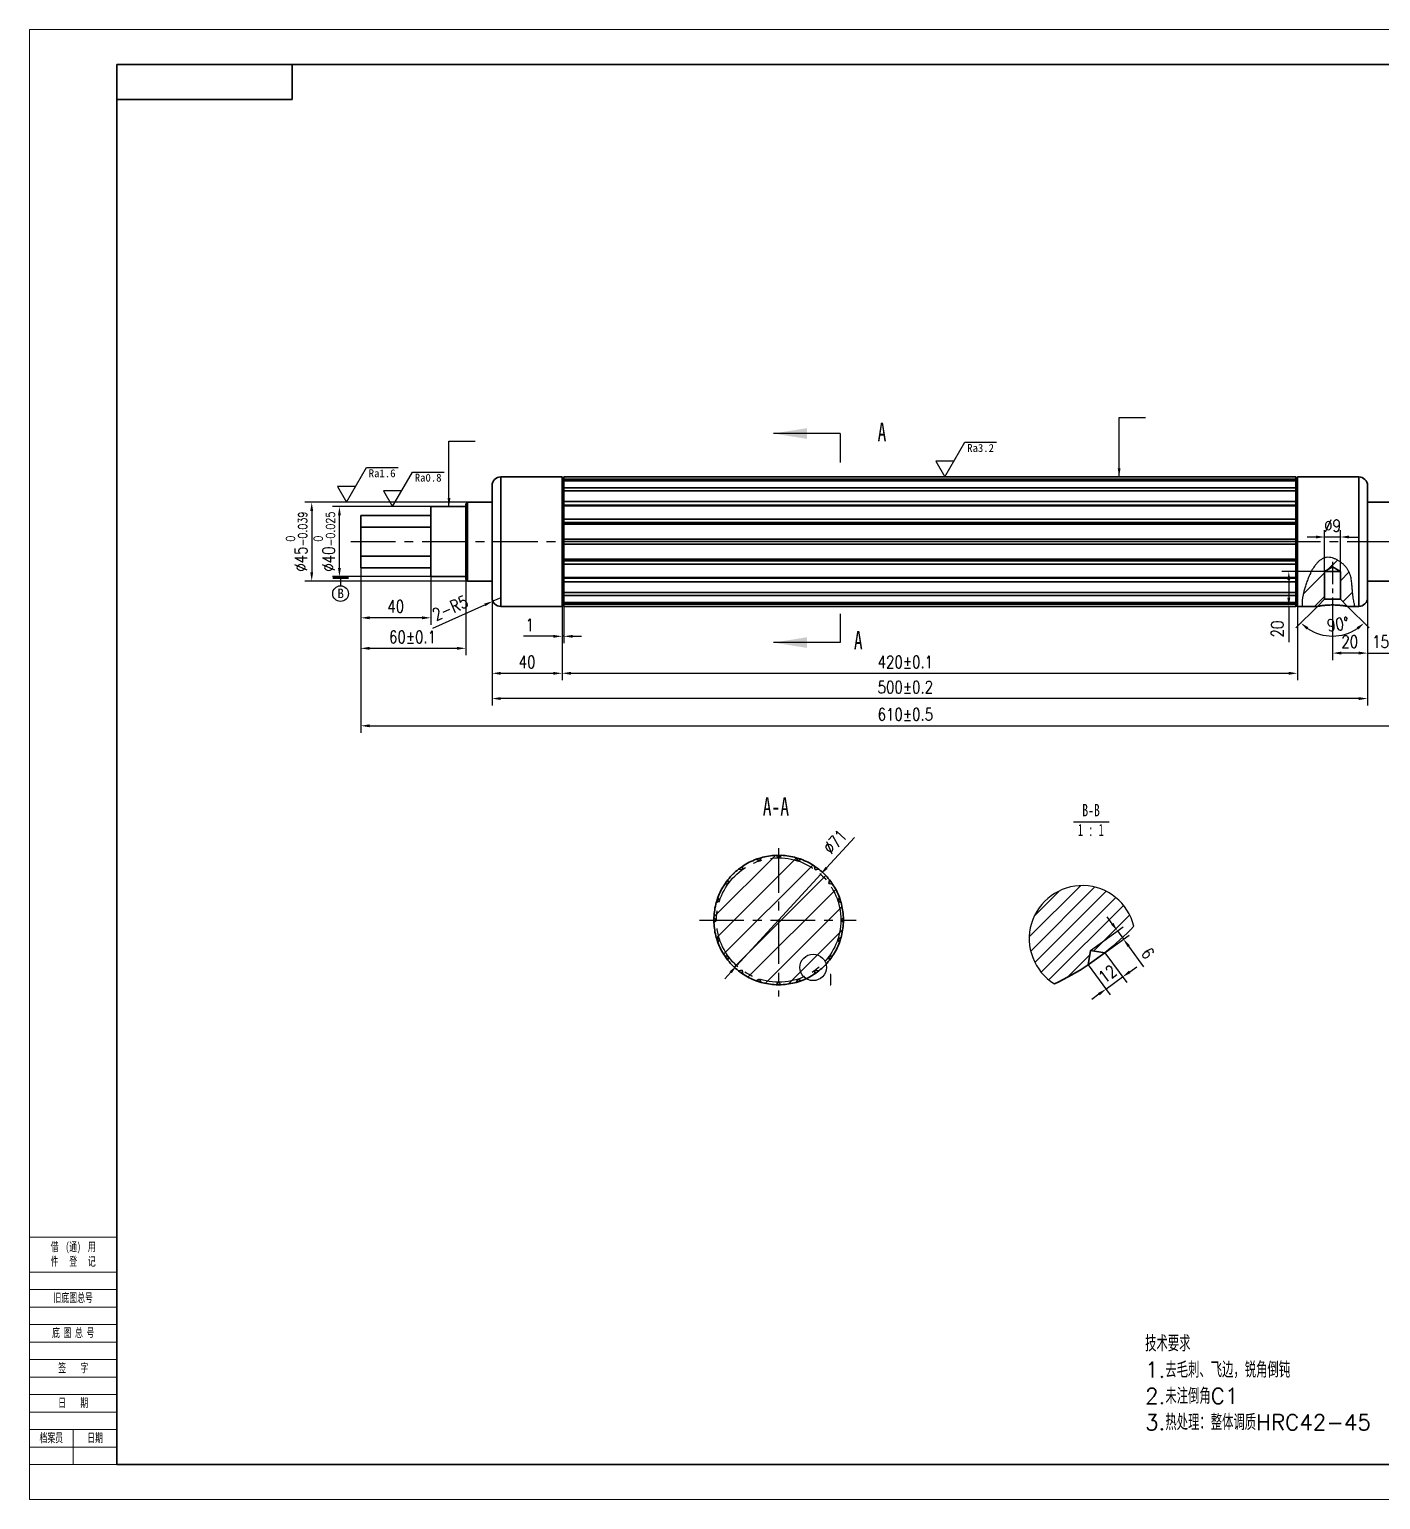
# Model space of a CAD drawing. Header units: millimetres. Extents: x -297 to 297, y -210 to 210.
# Drawn here: x -297 to 88.9, y -210 to 210 of the extents above; entities that cross this region are included whole.
import ezdxf
from ezdxf.enums import TextEntityAlignment as Align

# ---------------------------------------------------------------- set-up
doc = ezdxf.new("R2010")
doc.units = ezdxf.units.MM
doc.header["$PDSIZE"] = -5
doc.linetypes.add('CENTERX2', pattern=[20.32, 12.7, -2.54, 2.54, -2.54])
doc.layers.get('0').update_dxf_attribs({"lineweight": 50})
doc.layers.get('Defpoints').update_dxf_attribs({"lineweight": 18})
for name, color, linetype, lineweight in [('1轮廓实线层', 7, 'Continuous', 35), ('尺寸线', 4, 'Continuous', 25), ('尺寸线层', 220, 'Continuous', 18), ('文字', 7, 'Continuous', 25), ('粗实线', 7, 'Continuous', 40), ('粗实线层', 7, 'Continuous', 35), ('细实线', 7, 'Continuous', 25), ('细实线层', 7, 'Continuous', 18)]:
    doc.layers.add(name, color=color, linetype=linetype, lineweight=lineweight)
for name, color, linetype in [('3中心线层', 1, 'CENTERX2'), ('5剖面线层', 2, 'Continuous'), ('6文字层', 3, 'Continuous'), ('7标注层', 4, 'Continuous')]:
    doc.layers.add(name, color=color, linetype=linetype)
doc.styles.add('SLDTEXTSTYLE2', font='isocp.shx', dxfattribs={"bigfont": 'bigfont.shx'})
doc.styles.add('SLDTEXTSTYLE3', font='TXT', dxfattribs={"width": 0.7})
doc.styles.add('SLDTEXTSTYLE4', font='TXT', dxfattribs={"width": 0.62})
doc.styles.get("Standard").update_dxf_attribs({"font": 'txt.shx', "bigfont": 'gbcbig.shx'})
doc.styles.add('TH_GBDIM', font='romans.shx', dxfattribs={"width": 0.8, "bigfont": 'gbcbig.shx'})
doc.styles.add('标准', font='hyswlongfangsong.ttf', dxfattribs={"width": 0.667})
doc.dimstyles.get("Standard").update_dxf_attribs({"dimtxt": 0.18, "dimasz": 0.18, "dimexe": 0.18, "dimexo": 0.0625, "dimgap": 0.09, "dimtad": 0, "dimtih": 1, "dimtoh": 1, "dimdec": 4, "dimzin": 0, "dimdsep": 46, "dimtxsty": 'Standard', "dimcen": 0.09, "dimadec": 0, "dimazin": 0, "dimtfac": 1, "dimtdec": 4, "dimtofl": 0, "dimtmove": 0, "dimatfit": 3, "dimfxl": 0, "dimtolj": 1, "dimtzin": 0, "dimarcsym": 0})
doc.dimstyles.new('TH_GBDIM', dxfattribs={"dimtxt": 3.5, "dimasz": 2.5, "dimexe": 2, "dimexo": 0, "dimgap": 1.5, "dimtad": 1, "dimdec": 1, "dimzin": 0, "dimdsep": 46, "dimtxsty": 'TH_GBDIM', "dimcen": 2.5, "dimclrd": 130, "dimclre": 130, "dimclrt": 3, "dimadec": 0, "dimazin": 0, "dimtfac": 0.714286, "dimtdec": 1, "dimtmove": 0, "dimatfit": 3, "dimfxl": 0, "dimtzin": 0, "dimlwd": -1, "dimlwe": -1, "dimarcsym": 0})

# ---------------------------------------------------------------- blocks, each defined once
blk = doc.blocks.new('*X0')
at = {"layer": '粗实线层'}
for p, q in [((287, 200), (-272, 200)), ((-272, 200), (-272, -200)), ((-222, 200), (-222, 190)), ((-222, 190), (-272, 190)), ((-272, -200), (287, -200))]:
    blk.add_line(p, q, dxfattribs=at)
at = {"layer": '细实线层'}
for p, q in [((297, 210), (-297, 210)), ((-297, 210), (-297, -210)), ((-297, -135), (-272, -135)), ((-297, -145), (-272, -145)), ((-297, -150), (-272, -150)), ((-297, -155), (-272, -155)), ((-297, -160), (-272, -160)), ((-297, -165), (-272, -165)), ((-297, -170), (-272, -170)), ((-297, -175), (-272, -175)), ((-297, -180), (-272, -180)), ((-297, -185), (-272, -185)), ((-297, -190), (-272, -190)), ((-284.5, -200), (-284.5, -190)), ((-297, -195), (-272, -195)), ((-297, -200), (-272, -200)), ((-297, -210), (297, -210))]:
    blk.add_line(p, q, dxfattribs=at)
at = {"layer": '尺寸线层', "char_height": 2.5, "attachment_point": 5, "line_spacing_factor": 0.99982, "style": '标准'}
for s, insert, width in [('借  (通)  用\\P件   登   记', (-284.5, -140), 24), ('旧底图总号', (-284.5, -152.5), 24), ('底 图 总 号', (-284.5, -162.5), 24), ('签    字', (-284.5, -172.5), 24), ('日    期', (-284.5, -182.5), 24), ('档案员', (-290.75, -192.5), 11.5), ('日期', (-278.25, -192.5), 11.5)]:
    blk.add_mtext(s, dxfattribs=dict(at, insert=insert, width=width))
at = {"layer": '尺寸线层', "style": '标准', "width": 0.667}
blk.add_attdef('图纸编号', text='', height=5, rotation=180, dxfattribs=at).set_placement((-247, 195), align=Align.MIDDLE_CENTER)
for tag, p in [('登记', (-284.5, -147.5)), ('旧底图总号', (-284.5, -157.5)), ('底图总号', (-284.5, -167.5)), ('签字', (-284.5, -177.5)), ('签字日期', (-284.5, -187.5)), ('档案员', (-290.75, -197.5)), ('日期', (-278.25, -197.5))]:
    blk.add_attdef(tag, text='', height=2.5, dxfattribs=at).set_placement(p, align=Align.MIDDLE_CENTER)
blk = doc.blocks.new('*D29')
at = {"layer": '7标注层', "color": 130}
for p, q in [((-202.38, 59.51), (-202.38, 9.06)), ((102.62, 54.16), (102.62, 9.06)), ((-199.88, 11.06), (100.12, 11.06))]:
    blk.add_line(p, q, dxfattribs=at)
for points in [[(-199.88, 11.47), (-199.88, 10.64), (-202.38, 11.06)], [(100.12, 11.47), (100.12, 10.64), (102.62, 11.06)]]:
    blk.add_solid(points, dxfattribs=at)
at = {"layer": 'Defpoints', "color": 0}
for p in [(-202.38, 59.51), (102.62, 54.16), (102.62, 11.06)]:
    blk.add_point(p, dxfattribs=at)
at = {"layer": '7标注层', "color": 3, "insert": (-46.86, 16.06), "char_height": 3.5, "attachment_point": 2, "style": 'TH_GBDIM'}
blk.add_mtext('610±0.5', dxfattribs=at)
blk = doc.blocks.new('*D30')
at = {"layer": '7标注层', "color": 130}
for p, q in [((-164.88, 47.66), (-164.88, 16.84)), ((85.12, 47.66), (85.12, 16.84)), ((82.62, 18.84), (-162.38, 18.84))]:
    blk.add_line(p, q, dxfattribs=at)
for points in [[(-162.38, 19.25), (-162.38, 18.42), (-164.88, 18.84)], [(82.62, 19.25), (82.62, 18.42), (85.12, 18.84)]]:
    blk.add_solid(points, dxfattribs=at)
at = {"layer": 'Defpoints', "color": 0}
for p in [(-164.88, 47.66), (85.12, 47.66), (-164.88, 18.84)]:
    blk.add_point(p, dxfattribs=at)
at = {"layer": '7标注层', "color": 3, "insert": (-46.86, 23.84), "char_height": 3.5, "attachment_point": 2, "style": 'TH_GBDIM'}
blk.add_mtext('500±0.2', dxfattribs=at)
blk = doc.blocks.new('*D31')
at = {"layer": '7标注层', "color": 130}
for p, q in [((-144.88, 45.16), (-144.88, 24.06)), ((65.12, 45.16), (65.12, 24.06)), ((-142.38, 26.06), (62.62, 26.06))]:
    blk.add_line(p, q, dxfattribs=at)
for points in [[(-142.38, 26.47), (-142.38, 25.64), (-144.88, 26.06)], [(62.62, 26.47), (62.62, 25.64), (65.12, 26.06)]]:
    blk.add_solid(points, dxfattribs=at)
at = {"layer": 'Defpoints', "color": 0}
for p in [(-144.88, 45.16), (65.12, 45.16), (65.12, 26.06)]:
    blk.add_point(p, dxfattribs=at)
at = {"layer": '7标注层', "color": 3, "insert": (-46.86, 31.06), "char_height": 3.5, "attachment_point": 2, "style": 'TH_GBDIM'}
blk.add_mtext('420±0.1', dxfattribs=at)
blk = doc.blocks.new('*D32')
at = {"layer": '7标注层', "color": 130}
for p, q in [((-144.88, 45.16), (-144.88, 34.62)), ((-144.38, 45.17), (-144.38, 34.62)), ((-147.38, 36.62), (-155.95, 36.62)), ((-144.38, 36.62), (-144.88, 36.62)), ((-141.88, 36.62), (-139.38, 36.62))]:
    blk.add_line(p, q, dxfattribs=at)
for points in [[(-147.38, 37.03), (-147.38, 36.2), (-144.88, 36.62)], [(-141.88, 37.03), (-141.88, 36.2), (-144.38, 36.62)]]:
    blk.add_solid(points, dxfattribs=at)
at = {"layer": 'Defpoints', "color": 0}
for p in [(-144.88, 45.16), (-144.38, 45.17), (-144.88, 36.62)]:
    blk.add_point(p, dxfattribs=at)
at = {"layer": '7标注层', "color": 3, "insert": (-154.12, 41.62), "char_height": 3.5, "attachment_point": 2, "style": 'TH_GBDIM'}
blk.add_mtext('1', dxfattribs=at)
blk = doc.blocks.new('*D35')
at = {"layer": '7标注层', "color": 130}
for p, q in [((92.62, 52.91), (92.62, 29.82)), ((85.12, 47.66), (85.12, 29.82)), ((82.62, 31.82), (80.12, 31.82)), ((85.12, 31.82), (92.62, 31.82)), ((95.12, 31.82), (97.62, 31.82))]:
    blk.add_line(p, q, dxfattribs=at)
for points in [[(82.62, 32.24), (82.62, 31.41), (85.12, 31.82)], [(95.12, 32.24), (95.12, 31.41), (92.62, 31.82)]]:
    blk.add_solid(points, dxfattribs=at)
at = {"layer": 'Defpoints', "color": 0}
for p in [(92.62, 52.91), (85.12, 47.66), (92.62, 31.82)]:
    blk.add_point(p, dxfattribs=at)
at = {"layer": '7标注层', "color": 3, "insert": (88.87, 36.82), "char_height": 3.5, "attachment_point": 2, "style": 'TH_GBDIM'}
blk.add_mtext('15', dxfattribs=at)
blk = doc.blocks.new('*D36')
at = {"layer": '7标注层', "color": 130}
for p, q in [((85.12, 47.66), (85.12, 29.82)), ((75.12, 45.58), (75.12, 29.82)), ((82.62, 31.82), (77.62, 31.82))]:
    blk.add_line(p, q, dxfattribs=at)
for points in [[(77.62, 32.24), (77.62, 31.41), (75.12, 31.82)], [(82.62, 32.24), (82.62, 31.41), (85.12, 31.82)]]:
    blk.add_solid(points, dxfattribs=at)
at = {"layer": 'Defpoints', "color": 0}
for p in [(85.12, 47.66), (75.12, 45.58), (75.12, 31.82)]:
    blk.add_point(p, dxfattribs=at)
at = {"layer": '7标注层', "color": 3, "insert": (80.04, 36.82), "char_height": 3.5, "attachment_point": 2, "style": 'TH_GBDIM'}
blk.add_mtext('20', dxfattribs=at)
blk = doc.blocks.new('*D37')
at = {"layer": '7标注层', "color": 130}
for p, q in [((70.37, 64.99), (67.87, 64.99)), ((72.87, 55.16), (72.87, 66.99)), ((77.37, 64.99), (72.87, 64.99)), ((77.37, 55.16), (77.37, 66.99)), ((79.87, 64.99), (82.37, 64.99))]:
    blk.add_line(p, q, dxfattribs=at)
for points in [[(70.37, 65.41), (70.37, 64.57), (72.87, 64.99)], [(79.87, 65.41), (79.87, 64.57), (77.37, 64.99)]]:
    blk.add_solid(points, dxfattribs=at)
at = {"layer": 'Defpoints', "color": 0}
for p in [(72.87, 64.99), (72.87, 55.16), (77.37, 55.16)]:
    blk.add_point(p, dxfattribs=at)
at = {"layer": '7标注层', "color": 3, "insert": (75.12, 69.99), "char_height": 3.5, "attachment_point": 2, "style": 'TH_GBDIM'}
blk.add_mtext('%%C9', dxfattribs=at)
blk = doc.blocks.new('*D38')
at = {"layer": '7标注层', "color": 130}
for p, q in [((70.8, 45.16), (64.66, 39.02)), ((79.45, 45.16), (85.58, 39.02))]:
    blk.add_line(p, q, dxfattribs=at)
blk.add_arc((75.12, 49.48), 12.79, 236.2162, 303.7838, dxfattribs=at)
for points in [[(67.74, 38.53), (68.27, 39.17), (66.08, 40.44)], [(81.97, 39.17), (82.5, 38.53), (84.17, 40.44)]]:
    blk.add_solid(points, dxfattribs=at)
at = {"layer": 'Defpoints', "color": 0}
for p in [(72.87, 47.23), (77.37, 47.23), (70.8, 45.16), (79.45, 45.16), (71.81, 37.13)]:
    blk.add_point(p, dxfattribs=at)
at = {"layer": '7标注层', "color": 3, "insert": (73.36, 41.39), "char_height": 3.5, "attachment_point": 1, "rotation": 7.5019, "style": 'TH_GBDIM'}
blk.add_mtext('90°', dxfattribs=at)
blk = doc.blocks.new('*D39')
at = {"layer": '7标注层', "color": 130}
for p, q in [((72.87, 55.16), (60.64, 55.16)), ((62.64, 52.66), (62.64, 47.66)), ((65.12, 45.16), (60.64, 45.16)), ((62.64, 45.16), (62.64, 34.93))]:
    blk.add_line(p, q, dxfattribs=at)
for points in [[(62.23, 52.66), (63.06, 52.66), (62.64, 55.16)], [(62.23, 47.66), (63.06, 47.66), (62.64, 45.16)]]:
    blk.add_solid(points, dxfattribs=at)
at = {"layer": 'Defpoints', "color": 0}
for p in [(72.87, 55.16), (62.64, 45.16), (65.12, 45.16)]:
    blk.add_point(p, dxfattribs=at)
at = {"layer": '7标注层', "color": 3, "insert": (57.64, 38.7), "char_height": 3.5, "attachment_point": 2, "rotation": 90, "style": 'TH_GBDIM'}
blk.add_mtext('20', dxfattribs=at)
blk = doc.blocks.new('*D40')
at = {"layer": '7标注层', "color": 130}
for p, q in [((-164.88, 47.66), (-164.88, 24.05)), ((-144.88, 45.16), (-144.88, 24.05)), ((-162.38, 26.05), (-147.38, 26.05))]:
    blk.add_line(p, q, dxfattribs=at)
for points in [[(-162.38, 26.46), (-162.38, 25.63), (-164.88, 26.05)], [(-147.38, 26.46), (-147.38, 25.63), (-144.88, 26.05)]]:
    blk.add_solid(points, dxfattribs=at)
at = {"layer": 'Defpoints', "color": 0}
for p in [(-164.88, 47.66), (-144.88, 45.16), (-144.88, 26.05)]:
    blk.add_point(p, dxfattribs=at)
at = {"layer": '7标注层', "color": 3, "insert": (-154.88, 31.05), "char_height": 3.5, "attachment_point": 2, "style": 'TH_GBDIM'}
blk.add_mtext('40', dxfattribs=at)
blk = doc.blocks.new('*D41')
at = {"layer": '7标注层', "color": 130}
for p, q in [((-202.38, 59.51), (-202.38, 39.91)), ((-182.38, 53.66), (-182.38, 39.91)), ((-184.88, 41.91), (-199.88, 41.91))]:
    blk.add_line(p, q, dxfattribs=at)
for points in [[(-199.88, 42.32), (-199.88, 41.49), (-202.38, 41.91)], [(-184.88, 42.32), (-184.88, 41.49), (-182.38, 41.91)]]:
    blk.add_solid(points, dxfattribs=at)
at = {"layer": 'Defpoints', "color": 0}
for p in [(-202.38, 59.51), (-182.38, 53.66), (-202.38, 41.91)]:
    blk.add_point(p, dxfattribs=at)
at = {"layer": '7标注层', "color": 3, "insert": (-192.38, 46.91), "char_height": 3.5, "attachment_point": 2, "style": 'TH_GBDIM'}
blk.add_mtext('40', dxfattribs=at)
blk = doc.blocks.new('*D42')
at = {"layer": '7标注层', "color": 130}
for p, q in [((-202.38, 59.51), (-202.38, 31.19)), ((-172.38, 52.91), (-172.38, 31.19)), ((-199.88, 33.19), (-174.88, 33.19))]:
    blk.add_line(p, q, dxfattribs=at)
for points in [[(-199.88, 33.6), (-199.88, 32.77), (-202.38, 33.19)], [(-174.88, 33.6), (-174.88, 32.77), (-172.38, 33.19)]]:
    blk.add_solid(points, dxfattribs=at)
at = {"layer": 'Defpoints', "color": 0}
for p in [(-202.38, 59.51), (-172.38, 52.91), (-172.38, 33.19)]:
    blk.add_point(p, dxfattribs=at)
at = {"layer": '7标注层', "color": 3, "insert": (-187.59, 38.19), "char_height": 3.5, "attachment_point": 2, "style": 'TH_GBDIM'}
blk.add_mtext('60±0.1', dxfattribs=at)
blk = doc.blocks.new('*D44')
at = {"layer": '7标注层', "color": 130}
for p, q in [((-182.38, 73.66), (-210.46, 73.66)), ((-208.46, 56.16), (-208.46, 71.16)), ((-182.38, 53.66), (-210.46, 53.66))]:
    blk.add_line(p, q, dxfattribs=at)
for points in [[(-208.88, 71.16), (-208.05, 71.16), (-208.46, 73.66)], [(-208.88, 56.16), (-208.05, 56.16), (-208.46, 53.66)]]:
    blk.add_solid(points, dxfattribs=at)
at = {"layer": 'Defpoints', "color": 0}
for p in [(-208.46, 73.66), (-182.38, 73.66), (-182.38, 53.66)]:
    blk.add_point(p, dxfattribs=at)
at = {"layer": '7标注层', "color": 3, "insert": (-215.8, 63.66), "char_height": 3.5, "attachment_point": 2, "rotation": 90, "style": 'TH_GBDIM'}
blk.add_mtext('%%C40{}{\\H0.7143x;\\S 0^ -0.025;}', dxfattribs=at)
blk = doc.blocks.new('*D45')
at = {"layer": '7标注层', "color": 130}
for p, q in [((-171.88, 74.91), (-218.38, 74.91)), ((-216.38, 72.41), (-216.38, 54.91)), ((-171.88, 52.41), (-218.38, 52.41))]:
    blk.add_line(p, q, dxfattribs=at)
for points in [[(-216.79, 72.41), (-215.96, 72.41), (-216.38, 74.91)], [(-216.79, 54.91), (-215.96, 54.91), (-216.38, 52.41)]]:
    blk.add_solid(points, dxfattribs=at)
at = {"layer": 'Defpoints', "color": 0}
for p in [(-171.88, 74.91), (-216.38, 52.41), (-171.88, 52.41)]:
    blk.add_point(p, dxfattribs=at)
at = {"layer": '7标注层', "color": 3, "insert": (-223.71, 63.66), "char_height": 3.5, "attachment_point": 2, "rotation": 90, "style": 'TH_GBDIM'}
blk.add_mtext('%%C45{}{\\H0.7143x;\\S 0^ -0.039;}', dxfattribs=at)
blk = doc.blocks.new('SW_HATCH_0')
at = {"color": 0, "linetype": 'Continuous', "lineweight": 18}
for p, q in [((5.95, 1.46), (-8.64, -13.13)), ((10.03, 1.05), (-8.24, -17.22)), ((0, 0), (-7.19, -7.19)), ((13.32, -0.15), (-7.04, -20.51)), ((16.05, -1.91), (-5.27, -23.23)), ((18.29, -4.16), (-3.03, -25.48)), ((20.05, -6.89), (9.76, -17.18)), ((8.67, -18.27), (2.15, -24.79))]:
    blk.add_line(p, q, dxfattribs=at)
blk = doc.blocks.new('SW_NOTE_1')
at = {"layer": '6文字层', "color": 0}
blk.add_line((-2.04, -0.57), (8.15, -0.57), dxfattribs=at)
at = {"layer": '6文字层', "color": 0, "char_height": 3.5, "attachment_point": 2}
for s, insert, style in [('B-B', (2.95, 4.51), 'SLDTEXTSTYLE3'), ('1 : 1', (2.89, -1.14), 'SLDTEXTSTYLE4')]:
    blk.add_mtext(s, dxfattribs=dict(at, insert=insert, style=style))
blk = doc.blocks.new('*D49')
at = {"layer": '7标注层', "color": 130}
for p, q in [((-61.39, -20.85), (-69.35, -29.52)), ((-95.04, -57.51), (-71.04, -31.36)), ((-96.74, -59.35), (-98.43, -61.19))]:
    blk.add_line(p, q, dxfattribs=at)
for points in [[(-69.66, -29.23), (-69.04, -29.8), (-71.04, -31.36)], [(-97.04, -59.07), (-96.43, -59.63), (-95.04, -57.51)]]:
    blk.add_solid(points, dxfattribs=at)
at = {"layer": 'Defpoints', "color": 0}
for p in [(-71.04, -31.36), (-95.04, -57.51)]:
    blk.add_point(p, dxfattribs=at)
at = {"layer": '7标注层', "color": 3, "insert": (-66.92, -22.06), "char_height": 3.5, "attachment_point": 5, "rotation": 47.4514, "style": 'TH_GBDIM'}
blk.add_mtext('∅71', dxfattribs=at)
blk = doc.blocks.new('*D50')
at = {"layer": '7标注层', "color": 130}
for p, q in [((10.14, -53.76), (16.36, -62.32)), ((5.38, -57.22), (11.6, -65.78)), ((17.21, -59.23), (19.23, -57.76)), ((10.42, -64.16), (15.18, -60.7)), ((8.4, -65.63), (6.38, -67.1))]:
    blk.add_line(p, q, dxfattribs=at)
for points in [[(16.96, -58.89), (17.45, -59.57), (15.18, -60.7)], [(8.16, -65.29), (8.65, -65.97), (10.42, -64.16)]]:
    blk.add_solid(points, dxfattribs=at)
at = {"layer": 'Defpoints', "color": 0}
for p in [(10.14, -53.76), (5.38, -57.22), (15.18, -60.7)]:
    blk.add_point(p, dxfattribs=at)
at = {"layer": '7标注层', "color": 3, "insert": (10.89, -59.8), "char_height": 3.5, "attachment_point": 5, "rotation": 36, "style": 'TH_GBDIM'}
blk.add_mtext('12', dxfattribs=at)
blk = doc.blocks.new('*D51')
at = {"layer": '7标注层', "color": 130}
for p, q in [((12.21, -45.5), (10.74, -43.48)), ((6.03, -53.11), (15.3, -46.34)), ((7.77, -55.49), (17.04, -48.72)), ((13.69, -47.52), (15.43, -49.9)), ((16.9, -51.92), (21.17, -57.76))]:
    blk.add_line(p, q, dxfattribs=at)
for points in [[(12.55, -45.25), (11.87, -45.75), (13.69, -47.52)], [(17.24, -51.67), (16.57, -52.16), (15.43, -49.9)]]:
    blk.add_solid(points, dxfattribs=at)
at = {"layer": 'Defpoints', "color": 0}
for p in [(15.43, -49.9), (6.03, -53.11), (7.77, -55.49)]:
    blk.add_point(p, dxfattribs=at)
at = {"layer": '7标注层', "color": 3, "insert": (22.4, -53.93), "char_height": 3.5, "attachment_point": 5, "rotation": 306.1661, "style": 'TH_GBDIM'}
blk.add_mtext('6', dxfattribs=at)
blk = doc.blocks.new('*D53')
at = {"layer": '7标注层', "color": 130}
for p, q in [((-162.38, 47.66), (-164.66, 46.63)), ((-181.8, 38.92), (-166.94, 45.61))]:
    blk.add_line(p, q, dxfattribs=at)
blk.add_solid([(-167.11, 45.99), (-166.77, 45.23), (-164.66, 46.63)], dxfattribs=at)
at = {"layer": 'Defpoints', "color": 0}
for p in [(-164.66, 46.63), (-162.38, 47.66)]:
    blk.add_point(p, dxfattribs=at)
at = {"layer": '7标注层', "color": 3, "insert": (-176.84, 44.71), "char_height": 3.5, "attachment_point": 5, "rotation": 24.2246, "style": 'TH_GBDIM'}
blk.add_mtext('2-R5', dxfattribs=at)

msp = doc.modelspace()

# ---------------------------------------------------------------- hatches: boundary and pattern name
at = {"layer": '5剖面线层'}
h = msp.add_hatch(dxfattribs=at)
h.set_pattern_fill('ANSI31', color=256, scale=1.5, style=0)
h.set_pattern_definition([(45, (-602.1963, -14.151), (-3.367596, 3.367596), [])])
edge = h.paths.add_edge_path(flags=0)
edge.add_spline(control_points=[(81.49, 45.16), (81.33, 46.07), (80.44, 50.09), (81.17, 55.61), (72.2, 61.68), (67.68, 53.18), (66.28, 46.95), (66.47, 45.16)], knot_values=[0.34028, 0.34028, 0.34028, 0.34028, 0.38627, 0.532993, 0.654264, 0.840581, 0.94585, 0.94585, 0.94585, 0.94585], weights=[1, 1, 1, 1, 1, 1, 1, 1], degree=3, periodic=0)
edge.add_line((66.47, 45.16), (70.8, 45.16))
edge.add_line((70.8, 45.16), (72.87, 47.23))
edge.add_line((72.87, 47.23), (72.87, 55.16))
edge.add_line((72.87, 55.16), (75.12, 56.51))
edge.add_line((75.12, 56.51), (77.37, 55.16))
edge.add_line((77.37, 55.16), (77.37, 47.23))
edge.add_line((77.37, 47.23), (79.45, 45.16))
edge.add_line((79.45, 45.16), (81.49, 45.16))
h = msp.add_hatch(dxfattribs=at)
h.set_pattern_fill('ANSI31', color=256, scale=1.5, style=0)
h.set_pattern_definition([(45, (-853.7845, -122.2425), (-3.367596, 3.367596), [])])
edge = h.paths.add_edge_path(flags=0)
edge.add_line((-65.69, -50.84), (-66.16, -49.92))
edge.add_line((-66.16, -49.92), (-65.23, -49.45))
edge.add_arc((-83.04, -44.43), 18.5, 344.2781, 357.7219)
edge.add_line((-64.56, -45.17), (-65.29, -44.43))
edge.add_line((-65.29, -44.43), (-64.56, -43.7))
edge.add_arc((-83.04, -44.43), 18.5, 2.2781, 15.7219)
edge.add_line((-65.23, -39.42), (-66.16, -38.95))
edge.add_line((-66.16, -38.95), (-65.69, -38.02))
edge.add_arc((-83.04, -44.43), 18.5, 20.2781, 33.7219)
edge.add_line((-67.65, -34.16), (-68.68, -34))
edge.add_line((-68.68, -34), (-68.52, -32.97))
edge.add_arc((-83.04, -44.43), 18.5, 38.2781, 51.7219)
edge.add_line((-71.58, -29.91), (-72.61, -30.07))
edge.add_line((-72.61, -30.07), (-72.77, -29.05))
edge.add_arc((-83.04, -44.43), 18.5, 56.2781, 69.7219)
edge.add_line((-76.63, -27.08), (-77.56, -27.55))
edge.add_line((-77.56, -27.55), (-78.03, -26.63))
edge.add_arc((-83.04, -44.43), 18.5, 74.2781, 87.7219)
edge.add_line((-82.31, -25.95), (-83.04, -26.68))
edge.add_line((-83.04, -26.68), (-83.78, -25.95))
edge.add_arc((-83.04, -44.43), 18.5, 92.2781, 105.7219)
edge.add_line((-88.06, -26.63), (-88.53, -27.55))
edge.add_line((-88.53, -27.55), (-89.45, -27.08))
edge.add_arc((-83.04, -44.43), 18.5, 110.2781, 123.7219)
edge.add_line((-93.31, -29.05), (-93.48, -30.07))
edge.add_line((-93.48, -30.07), (-94.5, -29.91))
edge.add_arc((-83.04, -44.43), 18.5, 128.2781, 141.7219)
edge.add_line((-97.56, -32.97), (-97.4, -34))
edge.add_line((-97.4, -34), (-98.43, -34.16))
edge.add_arc((-83.04, -44.43), 18.5, 146.2781, 159.7219)
edge.add_line((-100.4, -38.02), (-99.92, -38.95))
edge.add_line((-99.92, -38.95), (-100.85, -39.42))
edge.add_arc((-83.04, -44.43), 18.5, 164.2781, 177.7219)
edge.add_line((-101.53, -43.7), (-100.79, -44.43))
edge.add_line((-100.79, -44.43), (-101.53, -45.17))
edge.add_arc((-83.04, -44.43), 18.5, 182.2781, 195.7219)
edge.add_line((-100.85, -49.45), (-99.92, -49.92))
edge.add_line((-99.92, -49.92), (-100.4, -50.84))
edge.add_arc((-83.04, -44.43), 18.5, 200.2781, 213.7219)
edge.add_line((-98.43, -54.7), (-97.4, -54.87))
edge.add_line((-97.4, -54.87), (-97.56, -55.89))
edge.add_arc((-83.04, -44.43), 18.5, 218.2781, 231.7219)
edge.add_line((-94.5, -58.96), (-93.48, -58.79))
edge.add_line((-93.48, -58.79), (-93.31, -59.82))
edge.add_arc((-83.04, -44.43), 18.5, 236.2781, 249.7219)
edge.add_line((-89.45, -61.79), (-88.53, -61.31))
edge.add_line((-88.53, -61.31), (-88.06, -62.24))
edge.add_arc((-83.04, -44.43), 18.5, 254.2781, 267.7219)
edge.add_line((-83.78, -62.92), (-83.04, -62.18))
edge.add_line((-83.04, -62.18), (-82.31, -62.92))
edge.add_arc((-83.04, -44.43), 18.5, 272.2781, 285.7219)
edge.add_line((-78.03, -62.24), (-77.56, -61.31))
edge.add_line((-77.56, -61.31), (-76.63, -61.79))
edge.add_arc((-83.04, -44.43), 18.5, 290.2781, 303.7219)
edge.add_line((-72.77, -59.82), (-72.61, -58.79))
edge.add_line((-72.61, -58.79), (-71.58, -58.96))
edge.add_arc((-83.04, -44.43), 18.5, 308.2781, 321.7219)
edge.add_line((-68.52, -55.89), (-68.68, -54.87))
edge.add_line((-68.68, -54.87), (-67.65, -54.7))
edge.add_arc((-83.04, -44.43), 18.5, 326.2781, 339.7219)

# ---------------------------------------------------------------- linework, layer by layer
at = {"layer": '1轮廓实线层'}
for p, q in [((-162.38, 82.16), (-162.38, 45.16)), ((-144.88, 82.16), (-162.38, 82.16)), ((-144.88, 45.16), (-144.88, 82.16)), ((-144.38, 81.16), (-144.88, 81.16)), ((-144.38, 82.14), (64.62, 82.14)), ((-144.38, 81.47), (-144.38, 82.14)), ((64.62, 81.47), (-144.38, 81.47)), ((-144.38, 81.47), (-144.38, 81.01)), ((-144.38, 81.01), (64.62, 81.01)), ((-144.38, 79.05), (-144.38, 81.01)), ((64.62, 81.47), (64.62, 82.14)), ((64.62, 81.01), (64.62, 81.47)), ((65.12, 81.16), (64.62, 81.16)), ((64.62, 79.05), (64.62, 81.01)), ((65.12, 45.16), (65.12, 82.16)), ((82.62, 82.16), (65.12, 82.16)), ((82.62, 45.16), (82.62, 82.16)), ((-164.88, 47.66), (-164.88, 79.66)), ((64.62, 79.05), (-144.38, 79.05)), ((-144.38, 79.05), (-144.38, 78.18)), ((-144.38, 78.18), (64.62, 78.18)), ((-144.38, 75.12), (-144.38, 78.18)), ((64.62, 78.18), (64.62, 79.05)), ((64.62, 75.12), (64.62, 78.18)), ((85.12, 79.66), (85.12, 47.66)), ((-172.38, 73.66), (-182.38, 73.66)), ((-182.38, 53.66), (-182.38, 73.66)), ((-171.88, 74.91), (-172.38, 74.41)), ((-172.38, 52.91), (-172.38, 74.41)), ((-171.88, 74.91), (-171.88, 52.41)), ((-164.88, 74.91), (-171.88, 74.91)), ((64.62, 75.12), (-144.38, 75.12)), ((-144.38, 75.12), (-144.38, 74.09)), ((64.62, 74.09), (-144.38, 74.09)), ((-144.38, 74.09), (-144.38, 73.93)), ((-144.38, 73.93), (64.62, 73.93)), ((-144.38, 70.07), (-144.38, 73.93)), ((64.62, 74.09), (64.62, 75.12)), ((64.62, 73.93), (64.62, 74.09)), ((64.62, 70.07), (64.62, 73.93)), ((92.12, 74.91), (85.12, 74.91)), ((-182.38, 71.16), (-202.38, 71.16)), ((-202.38, 67.8), (-202.38, 71.16)), ((-202.38, 67.8), (-202.38, 59.51)), ((-182.38, 67.8), (-202.38, 67.8)), ((64.62, 70.07), (-144.38, 70.07)), ((-144.38, 70.07), (-144.38, 69.14)), ((64.62, 69.14), (-144.38, 69.14)), ((-144.38, 69.14), (-144.38, 68.67)), ((-144.38, 64.39), (-144.38, 68.67)), ((-144.38, 68.67), (64.62, 68.67)), ((64.62, 69.14), (64.62, 70.07)), ((64.62, 68.67), (64.62, 69.14)), ((64.62, 64.39), (64.62, 68.67)), ((-144.38, 64.39), (-144.38, 63.66)), ((64.62, 64.39), (-144.38, 64.39)), ((64.62, 63.66), (-144.38, 63.66)), ((-144.38, 63.66), (-144.38, 62.92)), ((64.62, 63.66), (64.62, 64.39)), ((64.62, 62.92), (64.62, 63.66)), ((-202.38, 56.16), (-202.38, 59.51)), ((-202.38, 59.51), (-182.38, 59.51)), ((-144.38, 58.65), (-144.38, 62.92)), ((-144.38, 62.92), (64.62, 62.92)), ((64.62, 58.65), (64.62, 62.92)), ((-182.38, 56.16), (-202.38, 56.16)), ((64.62, 58.65), (-144.38, 58.65)), ((-144.38, 58.65), (-144.38, 58.17)), ((64.62, 58.17), (-144.38, 58.17)), ((-144.38, 58.17), (-144.38, 57.25)), ((-144.38, 57.25), (64.62, 57.25)), ((-144.38, 53.39), (-144.38, 57.25)), ((64.62, 58.17), (64.62, 58.65)), ((64.62, 57.25), (64.62, 58.17)), ((64.62, 53.39), (64.62, 57.25)), ((72.87, 55.16), (75.12, 56.51)), ((72.87, 55.16), (75.12, 55.16)), ((72.87, 47.23), (72.87, 55.16)), ((75.12, 56.51), (77.37, 55.16)), ((75.12, 55.16), (77.37, 55.16)), ((77.37, 55.16), (77.37, 47.23)), ((-172.38, 53.66), (-182.38, 53.66)), ((-171.88, 52.41), (-172.38, 52.91)), ((-164.88, 52.41), (-171.88, 52.41)), ((64.62, 53.39), (-144.38, 53.39)), ((-144.38, 53.39), (-144.38, 53.22)), ((64.62, 53.22), (-144.38, 53.22)), ((-144.38, 53.22), (-144.38, 52.2)), ((-144.38, 52.2), (64.62, 52.2)), ((-144.38, 49.14), (-144.38, 52.2)), ((64.62, 53.22), (64.62, 53.39)), ((64.62, 52.2), (64.62, 53.22)), ((64.62, 49.14), (64.62, 52.2)), ((92.12, 52.41), (85.12, 52.41)), ((64.62, 49.14), (-144.38, 49.14)), ((-144.38, 49.14), (-144.38, 48.27)), ((-144.38, 48.27), (64.62, 48.27)), ((-144.38, 46.3), (-144.38, 48.27)), ((64.62, 46.3), (-144.38, 46.3)), ((-144.38, 46.3), (-144.38, 45.85)), ((64.62, 48.27), (64.62, 49.14)), ((64.62, 46.3), (64.62, 48.27)), ((64.62, 45.85), (64.62, 46.3)), ((70.8, 45.16), (72.87, 47.23)), ((72.87, 47.23), (75.12, 47.23)), ((75.12, 47.23), (77.37, 47.23)), ((77.37, 47.23), (79.45, 45.16)), ((-144.88, 45.16), (-162.38, 45.16)), ((-144.38, 46.16), (-144.88, 46.16)), ((-144.38, 45.85), (64.62, 45.85)), ((-144.38, 45.17), (-144.38, 45.85)), ((64.62, 45.17), (-144.38, 45.17)), ((65.12, 46.16), (64.62, 46.16)), ((64.62, 45.17), (64.62, 45.85)), ((66.47, 45.16), (65.12, 45.16)), ((70.8, 45.16), (66.47, 45.16)), ((81.49, 45.16), (79.45, 45.16)), ((82.62, 45.16), (81.49, 45.16)), ((-93.31, -29.05), (-93.48, -30.07)), ((-88.53, -27.55), (-89.45, -27.08)), ((-88.06, -26.63), (-88.53, -27.55)), ((-83.78, -25.95), (-83.04, -25.93)), ((-83.04, -26.68), (-83.78, -25.95)), ((-83.04, -25.93), (-82.31, -25.95)), ((-82.31, -25.95), (-83.04, -26.68)), ((-77.56, -27.55), (-78.03, -26.63)), ((-76.63, -27.08), (-77.56, -27.55)), ((-72.61, -30.07), (-72.77, -29.05)), ((-97.56, -32.97), (-97.4, -34)), ((-93.48, -30.07), (-94.5, -29.91)), ((-71.58, -29.91), (-72.61, -30.07)), ((-68.68, -34), (-68.52, -32.97)), ((-97.4, -34), (-98.43, -34.16)), ((-67.65, -34.16), (-68.68, -34)), ((-99.92, -38.95), (-100.85, -39.42)), ((-100.4, -38.02), (-99.92, -38.95)), ((-66.16, -38.95), (-65.69, -38.02)), ((-65.23, -39.42), (-66.16, -38.95)), ((-101.53, -43.7), (-100.79, -44.43)), ((-101.53, -45.17), (-101.53, -43.7)), ((-100.79, -44.43), (-101.53, -45.17)), ((-65.29, -44.43), (-64.56, -43.7)), ((-64.56, -45.17), (-65.29, -44.43)), ((-64.56, -43.7), (-64.56, -45.17)), ((-100.85, -49.45), (-99.92, -49.92)), ((-99.92, -49.92), (-100.4, -50.84)), ((-66.16, -49.92), (-65.23, -49.45)), ((-65.69, -50.84), (-66.16, -49.92)), ((5.38, -57.22), (6.03, -53.11)), ((6.03, -53.11), (10.14, -53.76)), ((-98.43, -54.7), (-97.4, -54.87)), ((-97.4, -54.87), (-97.56, -55.89)), ((-94.5, -58.96), (-93.48, -58.79)), ((-93.48, -58.79), (-93.31, -59.82)), ((-72.77, -59.82), (-72.61, -58.79)), ((-72.61, -58.79), (-71.58, -58.96)), ((-68.68, -54.87), (-67.65, -54.7)), ((-68.52, -55.89), (-68.68, -54.87)), ((-89.45, -61.79), (-88.53, -61.31)), ((-88.53, -61.31), (-88.06, -62.24)), ((-83.78, -62.92), (-83.04, -62.18)), ((-83.04, -62.93), (-83.78, -62.92)), ((-83.04, -62.18), (-82.31, -62.92)), ((-82.31, -62.92), (-83.04, -62.93)), ((-78.03, -62.24), (-77.56, -61.31)), ((-77.56, -61.31), (-76.63, -61.79))]:
    msp.add_line(p, q, dxfattribs=at)
at = {"layer": '1轮廓实线层', "flags": 128}
for points in [[(-94.5, -29.91), (-93.4, -29.11), (-93.31, -29.05)], [(-89.45, -27.08), (-89.21, -26.99), (-88.06, -26.63)], [(-78.03, -26.63), (-76.88, -26.99), (-76.63, -27.08)], [(-72.77, -29.05), (-72.68, -29.11), (-71.58, -29.91)], [(-98.43, -34.16), (-97.92, -33.43), (-97.56, -32.97)], [(-68.52, -32.97), (-68.17, -33.43), (-67.65, -34.16)], [(-100.85, -39.42), (-100.73, -39.02), (-100.4, -38.02)], [(-65.69, -38.02), (-65.35, -39.02), (-65.23, -39.42)], [(-100.4, -50.84), (-100.73, -49.85), (-100.85, -49.45)], [(-65.23, -49.45), (-65.35, -49.85), (-65.69, -50.84)], [(10.14, -53.76), (5.74, -56.98), (5.38, -57.22)], [(-97.56, -55.89), (-97.92, -55.43), (-98.43, -54.7)], [(-67.65, -54.7), (-68.17, -55.43), (-68.52, -55.89)], [(-93.31, -59.82), (-93.4, -59.76), (-94.5, -58.96)], [(-88.06, -62.24), (-89.21, -61.88), (-89.45, -61.79)], [(-76.63, -61.79), (-76.88, -61.88), (-78.03, -62.24)], [(-71.58, -58.96), (-72.68, -59.76), (-72.77, -59.82)]]:
    msp.add_lwpolyline(points, dxfattribs=at)
at = {"layer": '1轮廓实线层', "lineweight": -3}
msp.add_circle((-73.2, -57.96), 3.79, dxfattribs=at)
at = {"layer": '1轮廓实线层'}
for centre, radius, start, end in [((-162.38, 79.66), 2.5, 90, 180), ((82.62, 79.66), 2.5, 0, 90), ((-162.38, 47.66), 2.5, 180, 270), ((82.62, 47.66), 2.5, 270, 0), ((-83.04, -44.43), 18.5, 110.2781, 123.7219), ((-83.04, -44.43), 18.5, 92.2781, 105.7219), ((-83.04, -44.43), 18.5, 74.2781, 87.7219), ((-83.04, -44.43), 18.5, 56.2781, 69.7219), ((-83.04, -44.43), 18.5, 128.2781, 141.7219), ((-83.04, -44.43), 18.5, 38.2781, 51.7219), ((-83.04, -44.43), 18.5, 146.2781, 159.7219), ((-83.04, -44.43), 18.5, 20.2781, 33.7219), ((-83.04, -44.43), 18.5, 164.2781, 177.7219), ((-83.04, -44.43), 18.5, 2.2781, 15.7219), ((-83.04, -44.43), 18.5, 182.2781, 195.7219), ((-83.04, -44.43), 18.5, 344.2781, 357.7219), ((-35.09, 3.62), 73.07, 308.2461, 317.0486), ((-83.04, -44.43), 18.5, 200.2781, 213.7219), ((-83.04, -44.43), 18.5, 326.2781, 339.7219), ((-83.04, -44.43), 18.5, 218.2781, 231.7219), ((-83.04, -44.43), 18.5, 308.2781, 321.7219), ((-35.33, 3.73), 73.3, 295.0631, 303.746), ((-83.04, -44.43), 18.5, 236.2781, 249.7219), ((-83.04, -44.43), 18.5, 254.2781, 267.7219), ((-83.04, -44.43), 18.5, 272.2781, 285.7219), ((-83.04, -44.43), 18.5, 290.2781, 303.7219)]:
    msp.add_arc(centre, radius, start, end, dxfattribs=at)
at = {"layer": '1轮廓实线层', "lineweight": -3}
msp.add_arc((3.67, -49.77), 15.16, 13.7462, 238.3503, dxfattribs=at)
msp.add_open_spline([(81.49, 45.16), (81.49, 45.16), (81.47, 45.27), (81.41, 45.58), (81.39, 45.71), (81.33, 46.03), (81.29, 46.22), (81.21, 46.64), (81.16, 46.87), (81.07, 47.38), (81.02, 47.66), (80.93, 48.26), (80.89, 48.59), (80.84, 49.11), (80.82, 49.29), (80.79, 49.66), (80.78, 49.85), (80.73, 50.44), (80.71, 50.84), (80.64, 51.69), (80.59, 52.13), (80.49, 52.82), (80.45, 53.05), (80.36, 53.52), (80.3, 53.76), (80.08, 54.48), (79.89, 54.96), (79.5, 55.65), (79.35, 55.88), (79.02, 56.32), (78.85, 56.53), (78.47, 56.94), (78.27, 57.14), (77.85, 57.51), (77.63, 57.69), (77.17, 58.03), (76.93, 58.18), (76.44, 58.47), (76.18, 58.6), (75.65, 58.83), (75.38, 58.93), (74.82, 59.09), (74.53, 59.15), (73.95, 59.2), (73.66, 59.19), (73.22, 59.12), (73.08, 59.09), (72.8, 59.01), (72.66, 58.96), (72.4, 58.85), (72.27, 58.79), (72.01, 58.65), (71.89, 58.57), (71.53, 58.33), (71.31, 58.15), (70.89, 57.76), (70.7, 57.56), (70.34, 57.13), (70.17, 56.91), (69.69, 56.24), (69.41, 55.78), (69.03, 55.08), (68.91, 54.84), (68.69, 54.38), (68.58, 54.15), (68.28, 53.46), (68.1, 53.01), (67.77, 52.13), (67.62, 51.7), (67.41, 51.07), (67.35, 50.86), (67.22, 50.46), (67.16, 50.26), (66.89, 49.3), (66.73, 48.61), (66.6, 47.85), (66.58, 47.7), (66.54, 47.41), (66.52, 47.28), (66.47, 46.89), (66.46, 46.65), (66.43, 46.23), (66.43, 46.05), (66.43, 45.81), (66.44, 45.73), (66.44, 45.6), (66.44, 45.54), (66.46, 45.27), (66.47, 45.16), (66.47, 45.16)], degree=3, knots=[0, 0, 0, 0, 0.0625, 0.0625, 0.09375, 0.09375, 0.125, 0.125, 0.15625, 0.15625, 0.1875, 0.1875, 0.21875, 0.21875, 0.234375, 0.234375, 0.25, 0.25, 0.28125, 0.28125, 0.3125, 0.3125, 0.328125, 0.328125, 0.34375, 0.34375, 0.375, 0.375, 0.390625, 0.390625, 0.40625, 0.40625, 0.421875, 0.421875, 0.4375, 0.4375, 0.453125, 0.453125, 0.46875, 0.46875, 0.484375, 0.484375, 0.5, 0.5, 0.515625, 0.515625, 0.523438, 0.523438, 0.53125, 0.53125, 0.539063, 0.539063, 0.546875, 0.546875, 0.5625, 0.5625, 0.578125, 0.578125, 0.59375, 0.59375, 0.625, 0.625, 0.640625, 0.640625, 0.65625, 0.65625, 0.6875, 0.6875, 0.71875, 0.71875, 0.734375, 0.734375, 0.75, 0.75, 0.8125, 0.8125, 0.828125, 0.828125, 0.84375, 0.84375, 0.875, 0.875, 0.90625, 0.90625, 0.921875, 0.921875, 0.9375, 0.9375, 1, 1, 1, 1], dxfattribs=at)
at = {"layer": '1轮廓实线层'}
for points, knots in [([(75.12, 45.58), (74.85, 45.58), (74.58, 45.57), (74.05, 45.55), (73.79, 45.54), (73.28, 45.5), (73.04, 45.48), (72.69, 45.44), (72.57, 45.43), (72.36, 45.4), (72.25, 45.39), (71.94, 45.35), (71.76, 45.32), (71.51, 45.28), (71.43, 45.27), (71.29, 45.25), (71.22, 45.23), (71.04, 45.2), (70.95, 45.19), (70.83, 45.16), (70.8, 45.16), (70.8, 45.16)], [0, 0, 0, 0, 0.125, 0.125, 0.25, 0.25, 0.375, 0.375, 0.4375, 0.4375, 0.5, 0.5, 0.625, 0.625, 0.6875, 0.6875, 0.75, 0.75, 0.875, 0.875, 1, 1, 1, 1]), ([(79.45, 45.16), (79.45, 45.16), (79.42, 45.16), (79.32, 45.18), (79.29, 45.19), (79.2, 45.2), (79.14, 45.21), (78.97, 45.24), (78.82, 45.27), (78.49, 45.32), (78.3, 45.35), (78, 45.39), (77.89, 45.4), (77.67, 45.43), (77.56, 45.44), (77.21, 45.48), (76.97, 45.5), (76.58, 45.53), (76.46, 45.54), (76.19, 45.55), (76.06, 45.56), (75.66, 45.57), (75.39, 45.58), (75.12, 45.58)], [0, 0, 0, 0, 0.125, 0.125, 0.1875, 0.1875, 0.25, 0.25, 0.375, 0.375, 0.5, 0.5, 0.5625, 0.5625, 0.625, 0.625, 0.75, 0.75, 0.8125, 0.8125, 0.875, 0.875, 1, 1, 1, 1])]:
    msp.add_open_spline(points, degree=3, knots=knots, dxfattribs=at)
at = {"layer": '3中心线层'}
for p, q in [((-205.17, 63.66), (104.82, 63.66)), ((-83.04, -23.94), (-83.04, -66.3)), ((-105.65, -44.43), (-60.89, -44.43))]:
    msp.add_line(p, q, dxfattribs=at)
at = {"layer": '3中心线层', "ltscale": 0.5}
msp.add_line((75.12, 57.86), (75.12, 43.79), dxfattribs=at)
at = {"layer": '3中心线层'}
msp.add_circle((-83.04, -44.43), 17.75, dxfattribs=at)
at = {"layer": '5剖面线层', "linetype": 'Continuous'}
for p, q in [((-65.45, 94.55), (-84.5, 94.55)), ((-65.45, 34.83), (-84.5, 34.83))]:
    msp.add_line(p, q, dxfattribs=at)
at = {"layer": '5剖面线层'}
for p, q in [((-65.45, 94.55), (-65.45, 86.3)), ((-65.45, 43.08), (-65.45, 34.83))]:
    msp.add_line(p, q, dxfattribs=at)
for points in [[(-84.5, 94.55), (-74.97, 93.03), (-74.97, 96.08)], [(-84.5, 34.83), (-74.97, 33.31), (-74.97, 36.35)]]:
    msp.add_solid(points, dxfattribs=at)
at = {"layer": '尺寸线'}
for p, q in [((14.19, 99.14), (21.69, 99.14)), ((-177.18, 92.35), (-169.68, 92.35))]:
    msp.add_line(p, q, dxfattribs=at)
at = {"layer": '粗实线'}
msp.add_line((-210.39, 53.32), (-205.89, 53.32), dxfattribs=at)
at = {"layer": '细实线'}
for p, q in [((-35.55, 82.14), (-29.83, 92.04)), ((-29.83, 92.04), (-20.83, 92.04)), ((-206.45, 74.91), (-200.73, 84.81)), ((-200.73, 84.81), (-191.73, 84.81)), ((-38.15, 86.64), (-35.55, 82.14)), ((-32.95, 86.64), (-38.15, 86.64)), ((-193.31, 73.66), (-187.59, 83.56)), ((-187.59, 83.56), (-178.59, 83.56)), ((-209.05, 79.41), (-206.45, 74.91)), ((-203.85, 79.41), (-209.05, 79.41)), ((-195.91, 78.16), (-193.31, 73.66)), ((-190.71, 78.16), (-195.91, 78.16)), ((-208.14, 53.32), (-208.14, 51.07))]:
    msp.add_line(p, q, dxfattribs=at)
msp.add_circle((-208.14, 48.82), 2.25, dxfattribs=at)

# ---------------------------------------------------------------- block references
at = {"layer": '1轮廓实线层'}
msp.add_blockref('SW_NOTE_1', (3.21, -15.81), dxfattribs=at)
at = {"layer": '5剖面线层'}
msp.add_blockref('SW_HATCH_0', (-2.83, -36.08), dxfattribs=at)
at = {"layer": '粗实线层'}
msp.add_blockref('*X0', (0, 0), dxfattribs=at)

# ---------------------------------------------------------------- texts
at = {"layer": '1轮廓实线层', "insert": (-68.72, -59.72), "char_height": 3.5, "attachment_point": 1, "style": 'SLDTEXTSTYLE2'}
msp.add_mtext('I', dxfattribs=at)
at = {"layer": '5剖面线层', "char_height": 5.25, "attachment_point": 1, "style": 'SLDTEXTSTYLE3'}
for s, insert in [('A', (-54.79, 97.61)), ('A', (-61.55, 38.12)), ('A-A', (-87.57, -9.37))]:
    msp.add_mtext(s, dxfattribs=dict(at, insert=insert))
at = {"layer": '6文字层', "color": 3, "insert": (21.6, -163.16), "char_height": 4.5, "attachment_point": 1}
msp.add_mtext('技术要求\\P1.去毛刺、飞边，锐角倒钝\\P2.未注倒角C1\\P3.热处理：整体调质HRC42-45', dxfattribs=at)
at = {"layer": '文字'}
for s, insert, char_height, width, attachment_point in [('{\\fSimSun|b0|i0|c134|p2;Ra3.2}', (-29.2, 91.55), 2.25, 5.1479, 1), ('{\\fSimSun|b0|i0|c134|p2;Ra1.6}', (-200.1, 84.32), 2.25, 5.1479, 1), ('{\\fSimSun|b0|i0|c134|p2;Ra0.8}', (-186.96, 83.07), 2.25, 5.1479, 1), ('{\\fSimSun|b0|i0|c134|p2;B}', (-208.1, 48.88), 2.7, 2.2977, 5)]:
    msp.add_mtext(s, dxfattribs=dict(at, insert=insert, char_height=char_height, width=width, attachment_point=attachment_point))

# ---------------------------------------------------------------- dimensions: what is measured, and where the dimension line sits
at = {"layer": '7标注层'}
for base, p1, p2, text, picture, middle in [((-216.38, 52.41), (-171.88, 74.91), (-171.88, 52.41), '%%C<>{}{\\H0.7143x;\\S 0^ -0.039;}', '*D45', (-216.38, 63.66)), ((-208.46, 73.66), (-182.38, 53.66), (-182.38, 73.66), '%%C<>{}{\\H0.7143x;\\S 0^ -0.025;}', '*D44', (-208.46, 63.66))]:
    dim = msp.add_linear_dim(base=base, p1=p1, p2=p2, angle=90, text=text, dimstyle='TH_GBDIM', override={"dimdec": 0, "dimlfac": 2}, dxfattribs=at)
    dim.commit()
    dim.dimension.update_dxf_attribs({"geometry": picture, "text_midpoint": middle, "dimtype": 160})
for base, p1, p2, text, picture, middle in [((72.87, 64.99), (77.37, 55.16), (72.87, 55.16), '%%C<>', '*D37', (75.12, 64.99)), ((102.62, 11.06), (-202.38, 59.51), (102.62, 54.16), '<>±0.5', '*D29', (-46.86, 11.06)), ((-172.38, 33.19), (-202.38, 59.51), (-172.38, 52.91), '<>±0.1', '*D42', (-187.59, 33.19)), ((-164.88, 18.84), (85.12, 47.66), (-164.88, 47.66), '<>±0.2', '*D30', (-46.86, 18.84)), ((65.12, 26.06), (-144.88, 45.16), (65.12, 45.16), '<>±0.1', '*D31', (-46.86, 26.06))]:
    dim = msp.add_linear_dim(base=base, p1=p1, p2=p2, text=text, dimstyle='TH_GBDIM', override={"dimdec": 0, "dimlfac": 2}, dxfattribs=at)
    dim.commit()
    dim.dimension.update_dxf_attribs({"geometry": picture, "text_midpoint": middle, "dimtype": 160})
for base, p1, p2, picture, middle in [((-202.38, 41.91), (-182.38, 53.66), (-202.38, 59.51), '*D41', (-192.38, 41.91)), ((92.62, 31.82), (85.12, 47.66), (92.62, 52.91), '*D35', (88.87, 31.82)), ((-144.88, 26.05), (-164.88, 47.66), (-144.88, 45.16), '*D40', (-154.88, 26.05)), ((75.12, 31.82), (85.12, 47.66), (75.12, 45.58), '*D36', (80.04, 31.82)), ((-144.88, 36.62), (-144.38, 45.17), (-144.88, 45.16), '*D32', (-154.12, 36.62))]:
    dim = msp.add_linear_dim(base=base, p1=p1, p2=p2, dimstyle='TH_GBDIM', override={"dimdec": 0, "dimlfac": 2}, dxfattribs=at)
    dim.commit()
    dim.dimension.update_dxf_attribs({"geometry": picture, "text_midpoint": middle, "dimtype": 160})
for base, p1, p2, angle, picture, middle, dimtype in [((62.64, 45.16), (72.87, 55.16), (65.12, 45.16), 90, '*D39', (62.64, 38.7), 160), ((15.43, -49.9), (6.03, -53.11), (7.77, -55.49), 306.1661, '*D51', (19.77, -55.85), 161), ((15.18, -60.7), (5.38, -57.22), (10.14, -53.76), 36, '*D50', (12.8, -62.43), 161)]:
    dim = msp.add_linear_dim(base=base, p1=p1, p2=p2, angle=angle, dimstyle='TH_GBDIM', override={"dimdec": 0, "dimlfac": 2}, dxfattribs=at)
    dim.commit()
    dim.dimension.update_dxf_attribs({"geometry": picture, "text_midpoint": middle, "dimtype": dimtype})
dim = msp.add_radius_dim(center=(-162.38, 47.66), mpoint=(-164.66, 46.63), text='2-<>', dimstyle='TH_GBDIM', override={"dimdec": 0, "dimlfac": 2}, dxfattribs=at)
dim.commit()
dim.dimension.update_dxf_attribs({"geometry": '*D53', "text_midpoint": (-176.84, 44.71)})
dim = msp.add_angular_dim_2l(base=(71.81, 37.13), line1=((77.37, 47.23), (79.45, 45.16)), line2=((70.8, 45.16), (72.87, 47.23)), dimstyle='TH_GBDIM', override={"dimdec": 0, "dimlfac": 2}, dxfattribs=at)
dim.commit()
dim.dimension.update_dxf_attribs({"geometry": '*D38', "text_midpoint": (76.79, 36.8), "dimtype": 162})
dim = msp.add_diameter_dim_2p(p1=(-95.04, -57.51), p2=(-71.04, -31.36), dimstyle='TH_GBDIM', override={"dimdec": 0, "dimlfac": 2}, dxfattribs=at)
dim.commit()
dim.dimension.update_dxf_attribs({"geometry": '*D49', "text_midpoint": (-66.92, -22.06)})

# ---------------------------------------------------------------- leaders
at = {"layer": '尺寸线'}
for points in [[(14.19, 82.14), (14.19, 99.14)], [(-177.18, 73.6), (-177.18, 92.35)]]:
    msp.add_leader(points, dimstyle='Standard', override={"dimasz": 2.5}, dxfattribs=at)

doc.saveas('drawing.dxf')
